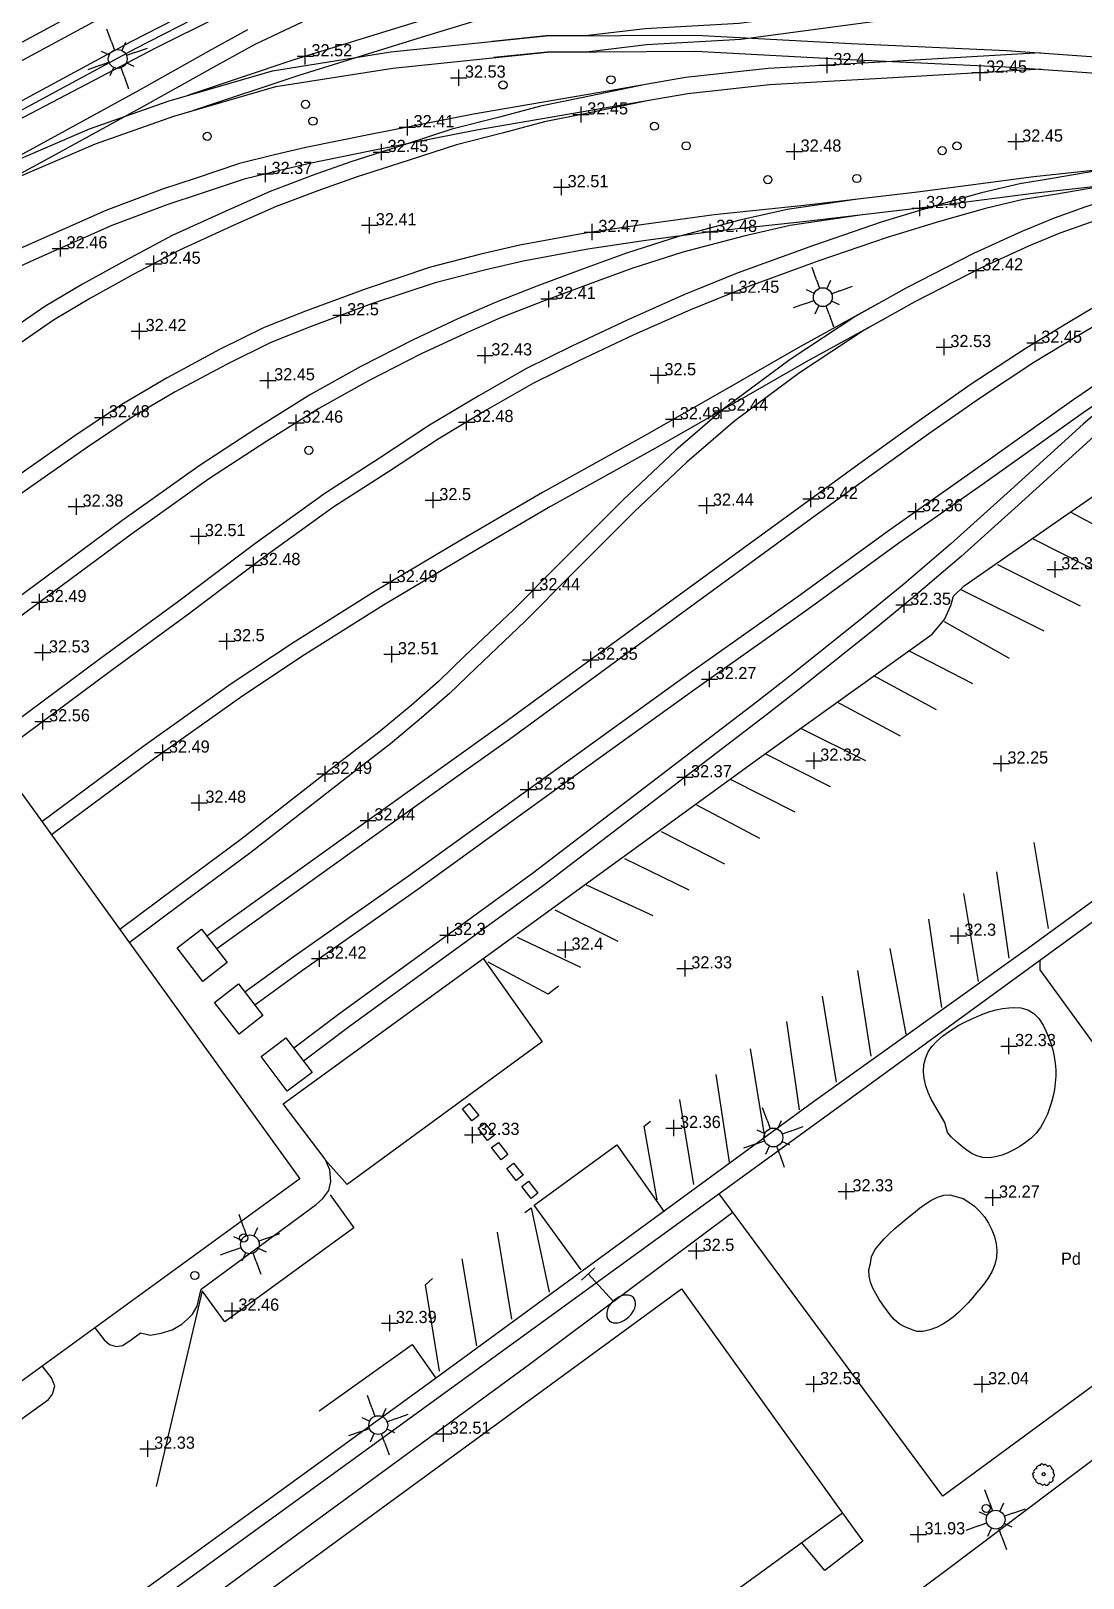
# Model space of a CAD drawing. Extents: x 471511 to 473316, y 4381952 to 4383346.
# Drawn here: x 472912.6 to 472977.3, y 4383065.3 to 4383160.6 of the extents above; entities that cross this region are included whole.
import ezdxf
from ezdxf.enums import TextEntityAlignment as Align

# ---------------------------------------------------------------- set-up
doc = ezdxf.new("R2010")
doc.units = 0
doc.header["$LTSCALE"] = 4
doc.header["$MEASUREMENT"] = 0
doc.header["$PDMODE"] = 2
doc.header["$PDSIZE"] = 0.5
doc.layers.get('0').update_dxf_attribs({"linetype": 'CONTINUOUS'})
for name, color, linetype in [('222', 7, 'CONTINUOUS'), ('290', 253, 'CONTINUOUS'), ('400', 7, 'CONTINUOUS'), ('410', 201, 'CONTINUOUS'), ('411', 12, 'CONTINUOUS'), ('444', 7, 'CONTINUOUS'), ('451', 5, 'CONTINUOUS'), ('505', 60, 'CONTINUOUS'), ('7101', 7, 'CONTINUOUS'), ('7400', 2, 'CONTINUOUS'), ('7403', 1, 'CONTINUOUS'), ('7440', 7, 'CONTINUOUS'), ('7515', 53, 'CONTINUOUS'), ('7524', 53, 'CONTINUOUS')]:
    doc.layers.add(name, color=color, linetype=linetype)

# ---------------------------------------------------------------- blocks, each defined once
blk = doc.blocks.new('FAROLA')
at = {"color": 7}
for p, q in [((-0.43, 1.04), (-0.22, 0.54)), ((0.43, 1.04), (0.22, 0.54)), ((0.43, 1.04), (0.75, 1.8)), ((-1.04, 0.43), (-1.8, 0.75)), ((-1.04, 0.43), (-0.54, 0.22)), ((1.04, 0.43), (0.54, 0.22)), ((-1.04, -0.43), (-0.54, -0.22)), ((-0.43, -1.04), (-0.22, -0.54)), ((0.43, -1.04), (0.22, -0.54)), ((1.04, -0.43), (0.54, -0.22)), ((1.04, -0.43), (1.8, -0.75)), ((-0.43, -1.04), (-0.75, -1.8))]:
    blk.add_line(p, q, dxfattribs=at)
blk.add_circle((0, 0), 0.58, dxfattribs=at)
blk = doc.blocks.new('MOJON')
blk.add_circle((0, 0), 0.25)
blk = doc.blocks.new('ARBOL')
at = {"color": 3}
for p, q in [((-1.26, 0.07), (-1.27, -0.01)), ((-1.23, 0.15), (-1.26, 0.07)), ((-1.17, 0.24), (-1.23, 0.15)), ((-1.18, 0.48), (-1.21, 0.39)), ((-1.21, 0.39), (-1.2, 0.31)), ((-1.2, 0.31), (-1.16, 0.22)), ((-1.11, 0.55), (-1.18, 0.48)), ((-1.03, 0.59), (-1.11, 0.55)), ((-1.01, 0.67), (-1.03, 0.59)), ((-0.96, 0.76), (-1.01, 0.67)), ((-0.92, 0.97), (-0.96, 0.88)), ((-0.96, 0.88), (-0.96, 0.7)), ((-0.85, 1.04), (-0.92, 0.97)), ((-0.77, 1.08), (-0.85, 1.04)), ((-0.7, 1.09), (-0.77, 1.08)), ((-0.5, 1.09), (-0.7, 1.09)), ((-0.49, 1.11), (-0.5, 1.08)), ((-0.46, 1.23), (-0.49, 1.11)), ((-0.38, 1.32), (-0.46, 1.23)), ((-0.31, 1.35), (-0.38, 1.32)), ((-0.23, 1.36), (-0.31, 1.35)), ((-0.11, 1.36), (-0.23, 1.36)), ((0, 1.35), (-0.11, 1.36)), ((0.07, 1.26), (0, 1.35)), ((0.12, 1.18), (0.07, 1.26)), ((0.17, 1.25), (0.12, 1.16)), ((0.12, 1.16), (0.12, 1.16)), ((0.24, 1.31), (0.17, 1.25)), ((0.32, 1.32), (0.24, 1.31)), ((0.39, 1.31), (0.32, 1.32)), ((0.55, 1.31), (0.39, 1.31)), ((0.62, 1.26), (0.55, 1.31)), ((0.7, 1.22), (0.62, 1.26)), ((0.76, 1.14), (0.7, 1.22)), ((0.77, 0.97), (0.7, 0.98)), ((0.77, 1.05), (0.76, 1.14)), ((0.77, 0.97), (0.77, 1.05)), ((0.86, 0.95), (0.77, 0.97)), ((0.96, 0.93), (0.86, 0.95)), ((1.03, 0.87), (0.96, 0.93)), ((1.07, 0.79), (1.03, 0.87)), ((1.08, 0.7), (1.07, 0.79)), ((1.1, 0.49), (1.07, 0.51)), ((1.08, 0.6), (1.08, 0.7)), ((1.09, 0.52), (1.08, 0.6)), ((1.17, 0.48), (1.1, 0.49)), ((1.25, 0.41), (1.17, 0.48)), ((1.29, 0.32), (1.25, 0.41)), ((1.3, 0.24), (1.29, 0.32)), ((1.3, 0.15), (1.3, 0.24)), ((1.31, 0.06), (1.3, 0.15)), ((1.31, -0.03), (1.31, 0.06)), ((-1.27, -0.01), (-1.26, -0.13)), ((-1.26, -0.13), (-1.26, -0.21)), ((-1.26, -0.21), (-1.23, -0.3)), ((-1.23, -0.3), (-1.16, -0.32)), ((-1.16, -0.32), (-1.08, -0.34)), ((-1.08, -0.34), (-1.01, -0.35)), ((-1.01, -0.35), (-0.95, -0.35)), ((-0.96, -0.38), (-1.01, -0.49)), ((-1.01, -0.49), (-1, -0.58)), ((-1, -0.58), (-0.96, -0.66)), ((-0.96, -0.66), (-0.96, -0.74)), ((-0.96, -0.74), (-0.88, -0.8)), ((-0.88, -0.8), (-0.8, -0.81)), ((-0.8, -0.81), (-0.72, -0.81)), ((-0.76, -0.81), (-0.75, -0.9)), ((-0.75, -0.9), (-0.73, -0.98)), ((-0.73, -0.98), (-0.68, -1.07)), ((-0.68, -1.07), (-0.61, -1.15)), ((-0.61, -1.15), (-0.53, -1.14)), ((-0.53, -1.14), (-0.45, -1.12)), ((-0.45, -1.12), (-0.37, -1.07)), ((-0.37, -1.05), (-0.37, -1.15)), ((-0.37, -1.15), (-0.27, -1.21)), ((-0.27, -1.21), (-0.19, -1.22)), ((-0.19, -1.22), (-0.07, -1.22)), ((-0.07, -1.22), (0.01, -1.25)), ((0.01, -1.25), (0.08, -1.22)), ((0.08, -1.22), (0.16, -1.16)), ((0.16, -1.16), (0.18, -1.08)), ((0.18, -1.11), (0.25, -1.15)), ((0.25, -1.15), (0.32, -1.16)), ((0.32, -1.16), (0.4, -1.16)), ((0.4, -1.16), (0.47, -1.18)), ((0.47, -1.18), (0.55, -1.16)), ((0.55, -1.16), (0.62, -1.14)), ((0.62, -1.14), (0.7, -1.09)), ((0.7, -1.09), (0.75, -0.93)), ((0.78, -0.99), (0.74, -0.96)), ((0.85, -0.98), (0.78, -0.99)), ((0.93, -0.93), (0.85, -0.98)), ((1.02, -0.92), (0.93, -0.93)), ((1.06, -0.69), (0.98, -0.69)), ((1.06, -0.85), (1.02, -0.92)), ((1.03, -0.69), (1.05, -0.77)), ((1.05, -0.77), (1.06, -0.85)), ((1.13, -0.65), (1.06, -0.69)), ((1.2, -0.61), (1.13, -0.65)), ((1.2, -0.21), (1.27, -0.14)), ((1.2, -0.6), (1.21, -0.59)), ((1.22, -0.31), (1.21, -0.23)), ((1.21, -0.41), (1.22, -0.31)), ((1.21, -0.51), (1.21, -0.41)), ((1.21, -0.59), (1.21, -0.51)), ((1.27, -0.14), (1.31, -0.03))]:
    blk.add_line(p, q, dxfattribs=at)
at = {"color": 25}
blk.add_circle((0, 0), 0.19, dxfattribs=at)
blk = doc.blocks.new('STRAFIC')
at = {"color": 1}
blk.add_lwpolyline([(-0.03, 3.64, 0.07), (-0.44, 3.59, 0.08), (-0.76, 3.44, 0.11), (-0.99, 3.21, 0.14), (-1.06, 2.96, 0.14), (-0.99, 2.71, 0.11), (-0.76, 2.48, 0.08), (-0.44, 2.33, 0.07), (-0.03, 2.28, 0.07), (0.38, 2.33, 0.08), (0.7, 2.48, 0.11), (0.93, 2.71, 0.14), (1, 2.96, 0.14), (0.93, 3.21, 0.11), (0.7, 3.44, 0.08), (0.38, 3.59, 0.07)], format="xyb", close=True, dxfattribs=at)
for points in [[(0, 0), (0, 2.25)], [(-0.56, 0), (0.56, 0)]]:
    blk.add_lwpolyline(points, dxfattribs=at)
blk = doc.blocks.new('COTA')
at = {"color": 7}
blk.add_point((0, 0), dxfattribs=at)

msp = doc.modelspace()

# ---------------------------------------------------------------- linework, layer by layer
at = {"layer": '222'}
for points in [[(473103.439, 4383234.66, 32.954), (473088.982, 4383229.896, 32.829), (473081.053, 4383227.431, 32.938), (473067.068, 4383222.928, 32.829), (473051.401, 4383217.837, 32.891), (473036.984, 4383213.058, 32.891), (473016.232, 4383205.976, 32.75), (472996.513, 4383198.642, 32.79), (472977.567, 4383191.102, 32.758), (472955.586, 4383181.467, 32.68), (472933.17, 4383170.871, 32.68), (472916.952, 4383162.593, 32.657), (472899.552, 4383153.194, 32.476), (472879.884, 4383142.082, 32.57), (472865.208, 4383133.066, 32.57), (472854.998, 4383126.517, 32.539), (472844.4, 4383119.644, 32.492), (472834.597, 4383112.974, 32.555), (472823.295, 4383104.936, 32.445), (472817.458, 4383100.596, 32.418)], [(473103.752, 4383233.71, 32.954), (473089.287, 4383228.943, 32.829), (473081.355, 4383226.478, 32.938), (473067.375, 4383221.976, 32.829), (473051.713, 4383216.887, 32.891), (473037.303, 4383212.11, 32.891), (473016.568, 4383205.034, 32.751), (472996.872, 4383197.709, 32.79), (472977.952, 4383190.179, 32.758), (472956.001, 4383180.556, 32.68), (472933.611, 4383169.973, 32.68), (472917.417, 4383161.708, 32.656), (472900.036, 4383152.319, 32.476), (472880.392, 4383141.22, 32.57), (472865.74, 4383132.219, 32.57), (472855.54, 4383125.676, 32.539), (472844.954, 4383118.811, 32.492), (472835.168, 4383112.153, 32.555), (472823.883, 4383104.127, 32.445), (472818.101, 4383099.827, 32.418)], [(473094.436, 4383202.703, 32.653), (473085.035, 4383199.572, 32.733), (473071.987, 4383195.368, 32.702), (473058.632, 4383190.984, 32.749), (473043.326, 4383186.03, 32.678), (473028.076, 4383180.975, 32.647), (473008.889, 4383174.712, 32.639), (473003.715, 4383173.079, 32.608), (473002.563, 4383172.662, 32.514), (472996.586, 4383171, 32.467), (472994.174, 4383170.404, 32.467), (472980.448, 4383168.183, 32.467), (472971.732, 4383167.008, 32.545), (472958.475, 4383165.574, 32.655), (472949.19, 4383164.265, 32.53), (472944.693, 4383163.501, 32.53), (472941.045, 4383162.596, 32.53), (472936.347, 4383161.173, 32.53), (472928.738, 4383158.821, 32.514), (472922.252, 4383156.653, 32.526)], [(473094.695, 4383201.735, 32.653), (473085.346, 4383198.621, 32.733), (473072.296, 4383194.417, 32.702), (473058.942, 4383190.033, 32.749), (473043.637, 4383185.08, 32.678), (473028.388, 4383180.025, 32.647), (473009.195, 4383173.76, 32.639), (473004.036, 4383172.132, 32.608), (473002.868, 4383171.709, 32.514), (472996.84, 4383170.033, 32.467), (472994.374, 4383169.423, 32.467), (472980.594, 4383167.193, 32.467), (472971.853, 4383166.016, 32.545), (472958.599, 4383164.582, 32.655), (472949.344, 4383163.277, 32.53), (472944.898, 4383162.522, 32.53), (472941.311, 4383161.632, 32.53), (472936.64, 4383160.217, 32.53), (472929.044, 4383157.869, 32.514), (472922.569, 4383155.705, 32.526)], [(473098.467, 4383193.198, 32.704), (473089.513, 4383190.188, 32.672), (473075.919, 4383185.765, 32.672), (473057.229, 4383179.697, 32.704), (473032.016, 4383171.418, 32.672), (473028.774, 4383170.379, 32.641), (473025.501, 4383169.472, 32.672), (473022.158, 4383168.806, 32.61), (473016.887, 4383167.77, 32.61), (473012.573, 4383167.124, 32.61), (473006.948, 4383166.514, 32.547), (473001.608, 4383165.989, 32.453), (472993.095, 4383165.267, 32.453), (472985.125, 4383164.598, 32.437), (472978.211, 4383163.986, 32.437), (472969.487, 4383162.859, 32.375), (472956.177, 4383161.068, 32.453), (472950.374, 4383160.739, 32.5), (472946.876, 4383160.314, 32.535), (472944.287, 4383160.3, 32.539), (472940.952, 4383159.955, 32.539)], [(473098.799, 4383192.255, 32.704), (473089.827, 4383189.238, 32.672), (473076.228, 4383184.814, 32.672), (473057.54, 4383178.747, 32.703), (473032.324, 4383170.466, 32.672), (473029.06, 4383169.421, 32.641), (473025.732, 4383168.499, 32.672), (473022.352, 4383167.825, 32.61), (473017.058, 4383166.784, 32.61), (473012.701, 4383166.132, 32.61), (473007.051, 4383165.519, 32.547), (473001.7, 4383164.993, 32.453), (472993.179, 4383164.271, 32.453), (472985.211, 4383163.602, 32.437), (472978.319, 4383162.992, 32.437), (472969.618, 4383161.867, 32.375), (472956.273, 4383160.072, 32.453), (472950.463, 4383159.742, 32.5), (472946.94, 4383159.315, 32.535), (472944.341, 4383159.3, 32.539), (472941.055, 4383158.96, 32.539)], [(472910.428, 4383152.108, 32.602), (472916.163, 4383154.575, 32.555), (472921.059, 4383156.307, 32.523), (472927.425, 4383158.153, 32.539), (472934.718, 4383159.309, 32.539), (472944.287, 4383160.3, 32.539), (472953.524, 4383160.351, 32.523), (472963.057, 4383159.837, 32.414), (472972.636, 4383159.398, 32.476), (472987.953, 4383158.32, 32.578), (472991.868, 4383158.125, 32.578), (472995.261, 4383158.177, 32.578), (472998.164, 4383158.269, 32.578), (473002.357, 4383158.752, 32.563), (473016.034, 4383162.469, 32.437), (473022.358, 4383164.48, 32.547), (473033.373, 4383168.046, 32.563), (473045.319, 4383171.98, 32.61), (473059.792, 4383176.776, 32.516), (473073.868, 4383181.287, 32.578), (473085.767, 4383185.313, 32.516), (473099.704, 4383189.737, 32.547)], [(472910.849, 4383151.201, 32.601), (472916.528, 4383153.643, 32.555), (472921.365, 4383155.355, 32.523), (472927.643, 4383157.175, 32.539), (472934.848, 4383158.317, 32.539), (472944.341, 4383159.3, 32.539), (472953.5, 4383159.351, 32.523), (472963.008, 4383158.838, 32.414), (472972.578, 4383158.4, 32.477), (472987.893, 4383157.321, 32.578), (472991.851, 4383157.125, 32.578), (472995.285, 4383157.177, 32.578), (472998.237, 4383157.271, 32.578), (473002.546, 4383157.768, 32.563), (473016.317, 4383161.51, 32.437), (473022.664, 4383163.528, 32.547), (473033.683, 4383167.096, 32.563), (473045.632, 4383171.03, 32.61), (473060.102, 4383175.825, 32.516), (473074.181, 4383180.337, 32.578), (473086.079, 4383184.363, 32.516), (473100.026, 4383188.79, 32.547)], [(473032.155, 4383167.652, 32.561), (473025.693, 4383165.275, 32.517), (473020.072, 4383162.771, 32.561), (473015.412, 4383160.729, 32.409), (473007.57, 4383157.23, 32.416), (473002.111, 4383154.887, 32.416), (472997.354, 4383152.776, 32.459), (472991.235, 4383150.009, 32.401), (472986.352, 4383147.755, 32.401), (472981, 4383145.227, 32.488), (472978.724, 4383143.997, 32.445), (472976.455, 4383142.653, 32.445), (472973.775, 4383141.023, 32.445), (472970.466, 4383138.847, 32.343), (472967.274, 4383136.612, 32.416), (472963.755, 4383134.085, 32.416), (472960.041, 4383131.386, 32.416), (472951.797, 4383125.37, 32.343), (472941.438, 4383117.786, 32.358), (472938.052, 4383115.377, 32.459), (472923.394, 4383104.864, 32.401)], [(473032.5, 4383166.713, 32.561), (473026.069, 4383164.348, 32.518), (473020.476, 4383161.856, 32.561), (473015.817, 4383159.815, 32.409), (473007.971, 4383156.314, 32.416), (473002.511, 4383153.97, 32.416), (472997.763, 4383151.863, 32.459), (472991.651, 4383149.1, 32.401), (472986.776, 4383146.848, 32.401), (472981.451, 4383144.335, 32.488), (472979.216, 4383143.127, 32.445), (472976.97, 4383141.795, 32.445), (472974.31, 4383140.178, 32.444), (472971.028, 4383138.019, 32.344), (472967.852, 4383135.796, 32.416), (472964.34, 4383133.274, 32.416), (472960.63, 4383130.578, 32.416), (472952.387, 4383124.563, 32.343), (472942.023, 4383116.976, 32.358), (472938.633, 4383114.564, 32.459), (472924.002, 4383104.069, 32.401)], [(472929.254, 4383161.155, 32.467), (472926.35, 4383159.776, 32.467), (472923.964, 4383158.457, 32.483), (472919.5, 4383155.963, 32.483), (472914.052, 4383152.971, 32.545), (472901.468, 4383146.132, 32.577)], [(473011.55, 4383161.251, 32.478), (472998.671, 4383156.763, 32.384), (472987.604, 4383153.254, 32.564), (472980.145, 4383150.651, 32.455), (472977.453, 4383149.746, 32.455), (472975.558, 4383149.076, 32.455), (472973.585, 4383148.258, 32.439), (472970.599, 4383146.896, 32.424), (472966.519, 4383144.811, 32.424), (472963.35, 4383143.031, 32.439), (472959.309, 4383140.376, 32.424), (472955.268, 4383137.366, 32.502), (472952.278, 4383134.79, 32.424), (472949.028, 4383131.73, 32.424), (472945.052, 4383127.748, 32.424), (472942.275, 4383124.945, 32.455), (472939.284, 4383122.114, 32.518), (472937.648, 4383120.532, 32.502), (472935.962, 4383119.072, 32.486), (472934.07, 4383117.482, 32.486), (472931.191, 4383115.259, 32.486), (472925.485, 4383110.818, 32.486), (472921.499, 4383107.858, 32.471), (472918.024, 4383105.261, 32.335)], [(472925.893, 4383160.666, 32.467), (472923.478, 4383159.331, 32.483), (472919.016, 4383156.838, 32.483), (472913.572, 4383153.848, 32.545), (472900.989, 4383147.009, 32.577)], [(473011.879, 4383160.306, 32.478), (472998.987, 4383155.814, 32.384), (472987.92, 4383152.305, 32.564), (472980.469, 4383149.705, 32.455), (472977.78, 4383148.801, 32.455), (472975.916, 4383148.142, 32.455), (472973.984, 4383147.341, 32.439), (472971.034, 4383145.996, 32.424), (472966.992, 4383143.929, 32.424), (472963.87, 4383142.176, 32.439), (472959.882, 4383139.556, 32.424), (472955.893, 4383136.585, 32.501), (472952.947, 4383134.047, 32.424), (472949.724, 4383131.012, 32.424), (472945.761, 4383127.042, 32.424), (472942.974, 4383124.23, 32.455), (472939.975, 4383121.392, 32.517), (472938.323, 4383119.794, 32.502), (472936.611, 4383118.311, 32.486), (472934.698, 4383116.704, 32.486), (472931.804, 4383114.469, 32.486), (472926.091, 4383110.021, 32.486), (472922.097, 4383107.056, 32.471), (472918.61, 4383104.45, 32.334)], [(472974.716, 4383159.252, 32.49), (472965.225, 4383158.704, 32.381), (472957.964, 4383158.29, 32.412), (472952.87, 4383157.729, 32.412), (472948.175, 4383156.918, 32.381), (472939.803, 4383155.472, 32.381), (472933.333, 4383154.203, 32.428), (472929.49, 4383153.423, 32.365), (472927.559, 4383152.965, 32.349), (472925.4, 4383152.433, 32.396), (472922.67, 4383151.527, 32.396), (472920.651, 4383150.853, 32.396), (472917.165, 4383149.547, 32.506), (472912.075, 4383147.289, 32.428), (472908.906, 4383145.814, 32.428), (472906.492, 4383144.594, 32.428), (472902.279, 4383142.221, 32.428), (472899.952, 4383140.924, 32.6), (472896.396, 4383138.67, 32.576), (472891.741, 4383135.475, 32.576), (472884.684, 4383130.309, 32.545), (472875.807, 4383123.828, 32.514), (472871.202, 4383120.498, 32.451), (472840.652, 4383098.346, 32.561)], [(473011.867, 4383159.148, 32.412), (473006.04, 4383156.434, 32.521), (473002.404, 4383154.497, 32.376), (472998.86, 4383152.381, 32.405), (472994.049, 4383149.495, 32.405), (472988.511, 4383145.842, 32.361), (472982.866, 4383142.062, 32.376), (472976.788, 4383137.915, 32.39), (472970.57, 4383133.494, 32.332), (472965.421, 4383129.869, 32.376), (472959.812, 4383125.786, 32.144), (472953.063, 4383121.005, 32.289), (472946.269, 4383116.112, 32.376), (472940.794, 4383112.152, 32.332), (472935.807, 4383108.555, 32.318), (472928.7, 4383103.558, 32.434), (472925.729, 4383101.409, 32.388)], [(472974.773, 4383158.253, 32.49), (472965.282, 4383157.706, 32.381), (472958.047, 4383157.293, 32.412), (472953.01, 4383156.738, 32.412), (472948.345, 4383155.932, 32.381), (472939.984, 4383154.488, 32.381), (472933.529, 4383153.222, 32.428), (472929.705, 4383152.446, 32.365), (472927.794, 4383151.993, 32.349), (472925.677, 4383151.471, 32.395), (472922.986, 4383150.579, 32.396), (472920.985, 4383149.91, 32.397), (472917.543, 4383148.621, 32.505), (472912.489, 4383146.379, 32.428), (472909.343, 4383144.914, 32.428), (472906.963, 4383143.711, 32.428), (472902.768, 4383141.348, 32.428), (472900.464, 4383140.065, 32.6), (472896.947, 4383137.835, 32.576), (472892.32, 4383134.66, 32.576), (472885.274, 4383129.502, 32.545), (472876.395, 4383123.019, 32.514), (472871.789, 4383119.688, 32.451), (472841.239, 4383097.536, 32.561)], [(473012.289, 4383158.241, 32.412), (473006.486, 4383155.539, 32.52), (473002.896, 4383153.626, 32.376), (472999.373, 4383151.523, 32.405), (472994.582, 4383148.649, 32.404), (472989.065, 4383145.009, 32.361), (472983.426, 4383141.233, 32.376), (472977.36, 4383137.094, 32.39), (472971.147, 4383132.677, 32.332), (472966.003, 4383129.056, 32.375), (472960.396, 4383124.974, 32.144), (472953.644, 4383120.191, 32.289), (472946.854, 4383115.301, 32.376), (472941.379, 4383111.342, 32.332), (472936.387, 4383107.741, 32.318), (472929.281, 4383102.743, 32.434), (472926.341, 4383100.618, 32.389)], [(472950.393, 4383157.301, 32.395), (472946.466, 4383156.487, 32.453), (472943.94, 4383155.971, 32.453), (472941.407, 4383155.288, 32.381), (472938.476, 4383154.56, 32.424), (472935.54, 4383153.596, 32.439), (472932.258, 4383152.548, 32.453), (472929.883, 4383151.702, 32.439), (472927.283, 4383150.721, 32.439), (472924.733, 4383149.597, 32.439), (472921.255, 4383148, 32.439), (472918.375, 4383146.477, 32.453), (472915.729, 4383145.019, 32.439), (472913.413, 4383143.632, 32.453), (472906.643, 4383138.973, 32.439), (472903.129, 4383136.317, 32.569), (472898.571, 4383132.99, 32.555), (472892.337, 4383128.453, 32.613), (472882.894, 4383121.552, 32.497), (472875.051, 4383115.87, 32.562), (472865.521, 4383108.99, 32.649), (472857.529, 4383103.206, 32.649), (472844.113, 4383093.557, 32.563)], [(472950.596, 4383156.322, 32.395), (472946.668, 4383155.507, 32.453), (472944.171, 4383154.997, 32.453), (472941.658, 4383154.32, 32.381), (472938.753, 4383153.598, 32.424), (472935.848, 4383152.644, 32.439), (472932.578, 4383151.601, 32.453), (472930.227, 4383150.763, 32.439), (472927.661, 4383149.795, 32.439), (472925.144, 4383148.685, 32.439), (472921.698, 4383147.103, 32.439), (472918.85, 4383145.597, 32.453), (472916.227, 4383144.152, 32.439), (472913.954, 4383142.79, 32.453), (472907.228, 4383138.162, 32.44), (472903.725, 4383135.514, 32.569), (472899.16, 4383132.182, 32.555), (472892.926, 4383127.645, 32.613), (472883.482, 4383120.743, 32.497), (472875.637, 4383115.059, 32.562), (472866.107, 4383108.18, 32.649), (472858.114, 4383102.396, 32.649), (472844.703, 4383092.75, 32.563)], [(472993.999, 4383155.281, 32.46), (472989.512, 4383154.006, 32.439), (472986.979, 4383153.425, 32.424), (472984.135, 4383152.828, 32.555), (472980.086, 4383152.238, 32.482), (472974.322, 4383151.613, 32.482), (472967.308, 4383150.699, 32.482), (472960.175, 4383149.858, 32.482), (472954.627, 4383149.271, 32.482), (472950.289, 4383148.689, 32.482), (472946.685, 4383148.156, 32.468), (472942.662, 4383147.415, 32.468), (472940.256, 4383146.849, 32.468), (472937.164, 4383146.058, 32.475), (472933.189, 4383144.733, 32.526), (472929.456, 4383143.345, 32.468), (472926.924, 4383142.342, 32.468), (472924.171, 4383140.982, 32.453), (472920.936, 4383139.241, 32.439), (472918.251, 4383137.659, 32.497), (472915.472, 4383135.805, 32.468), (472911.548, 4383133.058, 32.468), (472907.002, 4383129.694, 32.642), (472902.729, 4383126.44, 32.562)], [(472994.272, 4383154.32, 32.46), (472989.76, 4383153.037, 32.439), (472987.193, 4383152.448, 32.424), (472984.31, 4383151.843, 32.555), (472980.212, 4383151.246, 32.482), (472974.441, 4383150.62, 32.482), (472967.431, 4383149.706, 32.482), (472960.286, 4383148.865, 32.482), (472954.746, 4383148.278, 32.482), (472950.428, 4383147.699, 32.482), (472946.849, 4383147.17, 32.468), (472942.867, 4383146.436, 32.468), (472940.495, 4383145.877, 32.468), (472937.446, 4383145.098, 32.475), (472933.521, 4383143.79, 32.525), (472929.814, 4383142.411, 32.468), (472927.33, 4383141.427, 32.468), (472924.63, 4383140.093, 32.453), (472921.427, 4383138.37, 32.439), (472918.783, 4383136.811, 32.496), (472916.036, 4383134.979, 32.468), (472912.133, 4383132.246, 32.468), (472907.602, 4383128.894, 32.641), (472903.314, 4383125.629, 32.562)], [(472978.91, 4383152.111, 32.482), (472975.449, 4383151.52, 32.497), (472973.457, 4383151.198, 32.497), (472971.094, 4383150.636, 32.497), (472968.234, 4383149.828, 32.497), (472964.978, 4383148.84, 32.497), (472960.745, 4383147.391, 32.439), (472956.052, 4383145.679, 32.439), (472952.77, 4383144.35, 32.468), (472949.275, 4383142.793, 32.468), (472945.868, 4383141.187, 32.511), (472943.032, 4383139.791, 32.482), (472940.134, 4383138.129, 32.482), (472937.092, 4383136.319, 32.482), (472934.028, 4383134.297, 32.482), (472930.648, 4383132.121, 32.504), (472926.337, 4383129.021, 32.482), (472921.663, 4383125.489, 32.482), (472916.836, 4383121.965, 32.453), (472909.76, 4383116.704, 32.63)], [(472963.339, 4383150.231, 32.482), (472959.132, 4383149.615, 32.482), (472956.216, 4383148.944, 32.482), (472952.429, 4383147.942, 32.453), (472949.24, 4383146.925, 32.424), (472946.525, 4383145.929, 32.424), (472943.699, 4383144.887, 32.41), (472941.095, 4383143.852, 32.424), (472938.847, 4383142.872, 32.424), (472936.102, 4383141.589, 32.424), (472932.876, 4383139.936, 32.424), (472929.774, 4383138.207, 32.482), (472926.537, 4383136.191, 32.439), (472922.922, 4383133.818, 32.424), (472918.152, 4383130.429, 32.453), (472911.737, 4383125.682, 32.497), (472906.258, 4383121.553, 32.581)], [(472979.078, 4383151.125, 32.482), (472975.613, 4383150.533, 32.497), (472973.653, 4383150.216, 32.497), (472971.346, 4383149.668, 32.497), (472968.515, 4383148.868, 32.497), (472965.285, 4383147.889, 32.496), (472961.078, 4383146.448, 32.439), (472956.411, 4383144.746, 32.439), (472953.162, 4383143.43, 32.468), (472949.692, 4383141.884, 32.468), (472946.302, 4383140.286, 32.511), (472943.502, 4383138.907, 32.482), (472940.639, 4383137.266, 32.482), (472937.623, 4383135.471, 32.482), (472934.574, 4383133.46, 32.482), (472931.211, 4383131.294, 32.504), (472926.93, 4383128.216, 32.482), (472922.259, 4383124.686, 32.482), (472917.429, 4383121.16, 32.453), (472910.346, 4383115.893, 32.63)], [(472963.483, 4383149.242, 32.482), (472959.317, 4383148.632, 32.482), (472956.456, 4383147.973, 32.482), (472952.709, 4383146.981, 32.453), (472949.564, 4383145.978, 32.424), (472946.87, 4383144.99, 32.424), (472944.057, 4383143.953, 32.41), (472941.479, 4383142.929, 32.424), (472939.259, 4383141.96, 32.424), (472936.542, 4383140.691, 32.424), (472933.348, 4383139.054, 32.424), (472930.282, 4383137.346, 32.482), (472927.076, 4383135.348, 32.439), (472923.487, 4383132.992, 32.424), (472918.739, 4383129.619, 32.453), (472912.335, 4383124.88, 32.497), (472906.843, 4383120.742, 32.581)], [(472993.385, 4383149.057, 32.399), (472989.17, 4383146.065, 32.414), (472986.284, 4383143.944, 32.399), (472983.487, 4383141.663, 32.421), (472980.818, 4383139.362, 32.457), (472977.35, 4383136.38, 32.341), (472972.671, 4383132.142, 32.399), (472969.176, 4383128.994, 32.356), (472966.311, 4383126.544, 32.356), (472963.847, 4383124.522, 32.32), (472959.212, 4383120.811, 32.37), (472957.234, 4383119.279, 32.37), (472943.433, 4383108.714, 32.37), (472931.582, 4383100.097, 32.204), (472928.741, 4383097.961, 32.442)], [(472993.964, 4383148.242, 32.399), (472989.756, 4383145.255, 32.414), (472986.897, 4383143.154, 32.4), (472984.13, 4383140.897, 32.421), (472981.471, 4383138.604, 32.457), (472978.012, 4383135.63, 32.342), (472973.342, 4383131.4, 32.399), (472969.835, 4383128.242, 32.356), (472966.953, 4383125.777, 32.356), (472964.477, 4383123.745, 32.32), (472959.831, 4383120.025, 32.37), (472957.844, 4383118.486, 32.37), (472944.031, 4383107.913, 32.37), (472932.176, 4383099.293, 32.204), (472929.344, 4383097.163, 32.442)], [(472964.672, 4383143.773, 32.433), (472959.8, 4383141.095, 32.519), (472955.405, 4383138.562, 32.425), (472950.34, 4383135.671, 32.503), (472944.05, 4383132.185, 32.534), (472939.031, 4383129.239, 32.503), (472933.755, 4383126.099, 32.487), (472928.694, 4383122.929, 32.472), (472924.884, 4383120.389, 32.534), (472919.441, 4383116.511, 32.487), (472913.226, 4383111.905, 32.417)], [(472965.153, 4383142.897, 32.433), (472960.291, 4383140.223, 32.519), (472955.902, 4383137.694, 32.425), (472950.83, 4383134.799, 32.503), (472944.545, 4383131.316, 32.534), (472939.54, 4383128.378, 32.503), (472934.276, 4383125.246, 32.488), (472929.237, 4383122.089, 32.472), (472925.451, 4383119.566, 32.534), (472920.029, 4383115.702, 32.488), (472913.812, 4383111.094, 32.417)]]:
    msp.add_polyline3d(points, dxfattribs=at)
at = {"layer": '290'}
for points in [[(472981.531, 4383128.32, 32.313), (472976.569, 4383130.968, 32.356)], [(472979.281, 4383126.781, 32.298), (472974.301, 4383129.304, 32.327)], [(472977.194, 4383125.188, 32.342), (472972.093, 4383127.728, 32.4)], [(472974.958, 4383123.647, 32.371), (472969.838, 4383126.181, 32.422)], [(472972.808, 4383121.965, 32.327), (472968.823, 4383124.22, 32.443)], [(472970.566, 4383120.395, 32.313), (472966.611, 4383122.426, 32.443)], [(472968.314, 4383118.807, 32.342), (472964.462, 4383120.886, 32.401)], [(472966.114, 4383117.18, 32.385), (472962.194, 4383119.262, 32.444)], [(472963.965, 4383115.659, 32.335), (472959.999, 4383117.625, 32.436)], [(472961.798, 4383114.063, 32.349), (472957.805, 4383116.059, 32.465)], [(472959.62, 4383112.496, 32.407), (472955.627, 4383114.509, 32.465)], [(472957.436, 4383110.869, 32.385), (472953.568, 4383112.934, 32.422)], [(472955.29, 4383109.301, 32.393), (472951.387, 4383111.294, 32.509)], [(472975.22, 4383105.327, 32.378), (472974.331, 4383110.628, 32.335)], [(472953.086, 4383107.695, 32.378), (472949.125, 4383109.631, 32.509)], [(472972.805, 4383103.495, 32.364), (472972.043, 4383108.827, 32.378)], [(472950.878, 4383106.119, 32.494), (472946.773, 4383107.994, 32.494)], [(472970.9, 4383102.062, 32.335), (472970.009, 4383107.479, 32.349)], [(472948.719, 4383104.527, 32.494), (472944.838, 4383106.47, 32.494)], [(472968.647, 4383100.457, 32.262), (472967.855, 4383105.904, 32.364)], [(472942.498, 4383104.79, 32.451), (472946.39, 4383102.955, 32.451)], [(472966.458, 4383098.818, 32.349), (472965.459, 4383104.089, 32.422)], [(472940.407, 4383103.482, 32.477), (472944.043, 4383098.343, 32.513), (472932.032, 4383089.575, 32.513), (472930.704, 4383091.069, 32.513)], [(472945.038, 4383101.785, 32.451), (472944.414, 4383101.284, 32.465), (472940.703, 4383103.25, 32.451)], [(472964.293, 4383097.459, 32.393), (472963.474, 4383102.747, 32.393)], [(472962.169, 4383095.871, 32.407), (472961.308, 4383101.16, 32.407)], [(472959.883, 4383094.167, 32.378), (472959.106, 4383099.602, 32.407)], [(472957.743, 4383092.509, 32.393), (472956.868, 4383097.918, 32.393)], [(472955.581, 4383090.95, 32.422), (472954.751, 4383096.349, 32.393)], [(472953.376, 4383089.562, 32.313), (472952.515, 4383094.795, 32.364)], [(472951.119, 4383088.631, 32.393), (472950.322, 4383093.151, 32.436), (472950.714, 4383093.474, 32.407)], [(472946.43, 4383084.302, 32.465), (472943.545, 4383088.298, 32.465), (472948.643, 4383092.013, 32.465), (472951.557, 4383087.886, 32.378)], [(472930.975, 4383088.936, 32.513), (472932.445, 4383086.897, 32.513), (472924.488, 4383081.105, 32.513), (472923.093, 4383083.011, 32.513), (472920.277, 4383070.964, 32.412)], [(472942.98, 4383087.848, 32.48), (472943.359, 4383088.126, 32.48), (472944.462, 4383082.936, 32.451)], [(472942.177, 4383081.278, 32.364), (472941.294, 4383086.633, 32.48)], [(472940.004, 4383079.626, 32.422), (472939.105, 4383084.985, 32.48)], [(472937.722, 4383078.078, 32.407), (472936.861, 4383083.397, 32.465), (472937.292, 4383083.771, 32.465)], [(472930.296, 4383075.632, 32.412), (472936.031, 4383079.722, 32.368), (472937.482, 4383077.647, 32.368)]]:
    msp.add_polyline3d(points, dxfattribs=at)
for points in [[(472939.543, 4383094.557, 32.441), (472940.128, 4383093.807, 32.441), (472939.711, 4383093.481, 32.441), (472939.125, 4383094.231, 32.441)], [(472940.513, 4383093.35, 32.441), (472941.098, 4383092.6, 32.441), (472940.681, 4383092.274, 32.441), (472940.096, 4383093.025, 32.441)], [(472941.339, 4383092.16, 32.441), (472941.924, 4383091.41, 32.441), (472941.507, 4383091.084, 32.441), (472940.922, 4383091.834, 32.441)], [(472942.276, 4383090.883, 32.441), (472942.861, 4383090.133, 32.441), (472942.444, 4383089.807, 32.441), (472941.858, 4383090.557, 32.441)], [(472943.193, 4383089.776, 32.441), (472943.778, 4383089.026, 32.441), (472943.361, 4383088.7, 32.441), (472942.776, 4383089.45, 32.441)]]:
    msp.add_polyline3d(points, close=True, dxfattribs=at)
at = {"layer": '400'}
msp.add_polyline3d([(472908.779, 4383030.201, 41.356), (472898.798, 4383043.798, 41.465), (472952.628, 4383083.148, 41.095), (472962.526, 4383069.322, 40.965)], close=True, dxfattribs=at)
at = {"layer": '410'}
for points in [[(473050.525, 4383213.037, 33.501), (473027.702, 4383205.507, 33.994), (473005.901, 4383197.763, 33.9), (472989.1, 4383191.212, 33.9), (472972.553, 4383184.312, 34.19), (472954.327, 4383176.297, 34.08), (472935.453, 4383167.131, 34.096), (472920.236, 4383159.543, 34.026), (472909.983, 4383154.18, 34.01), (472903.357, 4383150.415, 34.033), (472900.464, 4383148.677, 33.845)], [(472869.83, 4383027.135, 33.155), (472875.399, 4383031.293, 33.512), (472962.867, 4383094.758, 33.584), (473010.995, 4383129.832, 33.584), (473031.488, 4383144.945, 33.41), (473046.478, 4383124.288, 32.845), (473063.656, 4383136.541, 32.83), (473062, 4383138.722, 32.961), (473062.87, 4383139.357, 32.844)], [(472995.869, 4383087.458, 33.825), (472989.323, 4383082.72, 33.848), (472983.242, 4383090.967, 33.674), (472982.292, 4383092.654, 33.703), (472980.848, 4383094.196, 33.659), (472979.964, 4383096.118, 33.652), (472978.472, 4383097.585, 33.529), (472974.699, 4383102.785, 33.616), (472974.703, 4383103.384, 33.485)], [(472968.714, 4383070.377, 32.946), (472954.93, 4383088.999, 33.193)]]:
    msp.add_polyline3d(points, dxfattribs=at)
at = {"layer": '411'}
for points in [[(473054.633, 4383215.905, 32.6), (473038.313, 4383210.581, 32.542), (473018.54, 4383203.722, 32.542), (473003.029, 4383198.077, 32.47), (472982.727, 4383190.035, 32.47), (472965.801, 4383182.646, 32.405), (472950.658, 4383175.797, 32.405), (472932.876, 4383167.191, 32.397), (472918.708, 4383159.932, 32.303), (472897.782, 4383148.624, 32.303), (472893.21, 4383146.115, 32.419)], [(473054.789, 4383215.429, 32.6), (473038.473, 4383210.107, 32.542), (473018.707, 4383203.251, 32.542), (473003.207, 4383197.609, 32.47), (472982.919, 4383189.573, 32.47), (472966.004, 4383182.189, 32.405), (472950.87, 4383175.345, 32.405), (472933.098, 4383166.743, 32.397), (472918.941, 4383159.49, 32.303), (472898.021, 4383148.184, 32.303), (472893.451, 4383145.676, 32.419)], [(472919.048, 4383064.277, 32.49), (472937.157, 4383077.409, 32.446), (472949.342, 4383086.316, 32.497), (472960.755, 4383094.674, 32.533), (472973.915, 4383104.104, 32.366), (473009.994, 4383130.408, 32.265), (473020.734, 4383138.13, 32.134), (473030.046, 4383144.919, 32.062)], [(473063.735, 4383139.505, 32.018), (473064.942, 4383137.403, 32.018), (473065.589, 4383136.181, 32.062), (473065.739, 4383135.214, 32.062), (473065.587, 4383134.115, 32.062), (473065.166, 4383133.19, 32.062), (473064.626, 4383132.559, 32.062), (473064.063, 4383132.064, 32.062), (473062.011, 4383130.492, 32.047), (473057.027, 4383126.91, 31.931), (473038.193, 4383113.148, 31.685), (473023.89, 4383102.811, 31.598), (473007.048, 4383090.362, 31.634), (472990.292, 4383077.82, 31.794), (472986.718, 4383079.204, 31.772), (472968.991, 4383065.866, 31.83), (472959.699, 4383058.924, 31.83)], [(472916.48, 4383080.737, 32.554), (472917.062, 4383080.001, 32.533), (472917.399, 4383079.708, 32.533), (472917.808, 4383079.591, 32.533), (472918.198, 4383079.644, 32.533), (472918.673, 4383079.949, 32.533), (472919.295, 4383080.435, 32.533), (472919.924, 4383080.297, 32.533), (472920.583, 4383080.407, 32.533), (472921.259, 4383080.617, 32.533), (472921.844, 4383080.956, 32.533), (472922.2, 4383081.276, 32.533), (472922.506, 4383081.574, 32.533), (472922.785, 4383082.066, 32.533), (472923.039, 4383083.122, 32.562), (472930.111, 4383088.326, 32.635), (472930.539, 4383088.696, 32.635), (472930.898, 4383089.191, 32.606), (472931.031, 4383089.757, 32.606), (472930.962, 4383090.462, 32.606), (472930.676, 4383091.134, 32.606), (472928.088, 4383094.532, 32.606), (472957.426, 4383115.847, 32.519), (472968.062, 4383123.466, 32.504), (472968.821, 4383124.36, 32.504), (472969.207, 4383125.226, 32.504), (472969.372, 4383125.792, 32.504), (472970.02, 4383126.428, 32.475), (472985.739, 4383137.363, 32.403)], [(472955.782, 4383087.849, 32.7), (472943.25, 4383078.48, 32.613), (472920.09, 4383061.503, 32.49), (472921.128, 4383060.122, 32.49)], [(472987.985, 4383084.535, 32.267), (472968.714, 4383070.377, 31.963)], [(472908.222, 4383074.732, 32.613), (472909.047, 4383074.059, 32.533), (472909.579, 4383073.792, 32.533), (472910.045, 4383073.81, 32.533), (472910.591, 4383074.14, 32.533), (472913.629, 4383076.334, 32.533), (472913.893, 4383076.656, 32.533), (472914.02, 4383077.177, 32.533), (472913.812, 4383077.667, 32.533), (472913.251, 4383078.39, 32.533)], [(472962.526, 4383069.322, 32.253), (472963.789, 4383067.594, 32.122), (472961.44, 4383065.795, 32.021), (472960.022, 4383067.5, 32.215)]]:
    msp.add_polyline3d(points, dxfattribs=at)
at = {"layer": '444'}
msp.add_polyline3d([(472872.418, 4383048.693, 38.086), (472843.91, 4383087.749, 38.297), (472900.759, 4383129.167, 38.446), (472929.105, 4383089.919, 38.243)], close=True, dxfattribs=at)
at = {"layer": '451'}
for points in [[(472923.066, 4383105.293, 32.854), (472924.645, 4383103.227, 32.854), (472923.133, 4383102.072, 32.854), (472921.554, 4383104.138, 32.854)], [(472925.336, 4383101.918, 32.811), (472926.845, 4383099.967, 32.811), (472925.374, 4383098.83, 32.811), (472923.865, 4383100.78, 32.811)], [(472928.259, 4383098.599, 33.492), (472929.865, 4383096.473, 33.492), (472928.33, 4383095.314, 33.42), (472926.724, 4383097.439, 33.42)]]:
    msp.add_polyline3d(points, close=True, dxfattribs=at)
at = {"layer": '505'}
for points in [[(472968.84, 4383093.383, 37.719), (472968.628, 4383093.728, 37.719), (472968.424, 4383094.073, 37.719), (472968.214, 4383094.429, 37.719), (472968.002, 4383094.821, 37.719), (472967.814, 4383095.229, 37.719), (472967.664, 4383095.647, 37.719), (472967.56, 4383096.084, 37.719), (472967.517, 4383096.522, 37.719), (472967.547, 4383096.949, 37.719), (472967.654, 4383097.377, 37.719), (472967.817, 4383097.727, 37.719), (472968.037, 4383098.067, 37.719), (472968.332, 4383098.389, 37.719), (472968.683, 4383098.693, 37.719), (472968.999, 4383098.929, 37.719), (472969.343, 4383099.151, 37.719), (472969.699, 4383099.369, 37.719), (472970.07, 4383099.57, 37.719), (472970.449, 4383099.754, 37.719), (472970.831, 4383099.918, 37.719), (472971.221, 4383100.074, 37.719), (472971.61, 4383100.213, 37.719), (472971.998, 4383100.319, 37.719), (472972.385, 4383100.401, 37.719), (472972.766, 4383100.454, 37.719), (472973.146, 4383100.467, 37.719), (472973.521, 4383100.444, 37.719), (472973.948, 4383100.32, 37.719), (472974.318, 4383100.097, 37.719), (472974.629, 4383099.78, 37.719), (472974.887, 4383099.386, 37.719), (472975.063, 4383099.02, 37.719), (472975.227, 4383098.642, 37.719), (472975.37, 4383098.252, 37.719), (472975.484, 4383097.856, 37.719), (472975.572, 4383097.455, 37.719), (472975.628, 4383097.044, 37.719), (472975.66, 4383096.635, 37.719), (472975.66, 4383096.227, 37.719), (472975.637, 4383095.818, 37.719), (472975.586, 4383095.414, 37.719), (472975.51, 4383095.019, 37.719), (472975.409, 4383094.636, 37.705), (472975.289, 4383094.26, 37.705), (472975.152, 4383093.898, 37.705), (472974.959, 4383093.478, 37.69), (472974.733, 4383093.085, 37.669), (472974.463, 4383092.731, 37.632), (472974.151, 4383092.424, 37.596), (472973.811, 4383092.154, 37.574), (472973.452, 4383091.91, 37.574), (472973.087, 4383091.699, 37.574), (472972.718, 4383091.52, 37.574), (472972.36, 4383091.382, 37.574), (472971.955, 4383091.268, 37.574), (472971.578, 4383091.21, 37.589), (472971.174, 4383091.223, 37.589), (472970.795, 4383091.324, 37.596), (472970.451, 4383091.505, 37.603), (472970.126, 4383091.723, 37.676), (472969.826, 4383091.964, 37.763), (472969.534, 4383092.216, 37.777), (472969.249, 4383092.479, 37.777), (472968.994, 4383092.769, 37.777)], [(472964.266, 4383084.709, 37.632), (472964.319, 4383085.102, 37.632), (472964.533, 4383085.55, 37.632), (472964.828, 4383085.919, 37.632), (472965.106, 4383086.222, 37.632), (472965.416, 4383086.532, 37.632), (472965.764, 4383086.852, 37.632), (472966.132, 4383087.167, 37.632), (472966.512, 4383087.494, 37.632), (472966.897, 4383087.809, 37.632), (472967.272, 4383088.099, 37.632), (472967.629, 4383088.358, 37.632), (472967.973, 4383088.58, 37.632), (472968.375, 4383088.782, 37.632), (472968.765, 4383088.903, 37.632), (472969.15, 4383088.932, 37.632), (472969.956, 4383088.698, 37.632), (472970.311, 4383088.488, 37.625), (472970.659, 4383088.225, 37.618), (472970.979, 4383087.92, 37.603), (472971.268, 4383087.571, 37.603), (472971.522, 4383087.19, 37.603), (472971.738, 4383086.781, 37.603), (472971.898, 4383086.356, 37.618), (472972.004, 4383085.921, 37.618), (472972.044, 4383085.496, 37.618), (472972.018, 4383085.064, 37.618), (472971.915, 4383084.644, 37.618), (472971.747, 4383084.227, 37.618), (472971.516, 4383083.83, 37.618), (472971.295, 4383083.513, 37.618), (472971.051, 4383083.199, 37.618), (472970.792, 4383082.885, 37.618), (472970.53, 4383082.578, 37.618), (472970.269, 4383082.283, 37.618), (472970.009, 4383082.004, 37.618), (472969.684, 4383081.685, 37.618), (472969.356, 4383081.406, 37.618), (472969.03, 4383081.169, 37.618), (472968.705, 4383080.96, 37.618), (472968.311, 4383080.758, 37.618), (472967.909, 4383080.607, 37.618), (472967.502, 4383080.514, 37.618), (472967.104, 4383080.52, 37.618), (472966.726, 4383080.65, 37.618), (472966.373, 4383080.795, 37.618), (472966.016, 4383080.995, 37.618), (472965.718, 4383081.242, 37.632), (472965.471, 4383081.536, 37.669), (472965.246, 4383081.849, 37.705), (472965.018, 4383082.164, 37.719), (472964.798, 4383082.479, 37.719), (472964.585, 4383082.847, 37.719), (472964.403, 4383083.189, 37.719), (472964.265, 4383083.544, 37.719), (472964.172, 4383083.925, 37.719), (472964.151, 4383084.305, 37.719)]]:
    msp.add_polyline3d(points, close=True, dxfattribs=at)

# ---------------------------------------------------------------- block references
at = {"layer": '7101'}
for p in [(472929.449, 4383159.041, 32.515), (472961.598, 4383158.497, 32.396), (472938.9, 4383157.727, 32.53), (472971.004, 4383158.036, 32.447), (472946.435, 4383155.46, 32.453), (472935.739, 4383154.675, 32.41), (472973.218, 4383153.789, 32.454), (472934.138, 4383153.148, 32.445), (472959.571, 4383153.173, 32.483), (472926.993, 4383151.795, 32.367), (472945.226, 4383150.982, 32.505), (472967.304, 4383149.691, 32.482), (472933.414, 4383148.636, 32.411), (472947.121, 4383148.221, 32.469), (472954.381, 4383148.229, 32.482), (472914.372, 4383147.214, 32.457), (472920.115, 4383146.266, 32.447), (472970.762, 4383145.856, 32.424), (472944.447, 4383144.097, 32.412), (472955.747, 4383144.477, 32.445), (472931.649, 4383143.093, 32.496), (472919.236, 4383142.12, 32.418), (472968.794, 4383141.136, 32.534), (472974.394, 4383141.4, 32.445), (472940.529, 4383140.624, 32.433), (472951.186, 4383139.399, 32.498), (472927.154, 4383139.086, 32.447), (472916.976, 4383136.808, 32.483), (472928.89, 4383136.478, 32.463), (472939.384, 4383136.52, 32.482), (472952.135, 4383136.696, 32.475), (472955.066, 4383137.217, 32.438), (472937.324, 4383131.709, 32.498), (472960.589, 4383131.785, 32.416), (472915.355, 4383131.309, 32.375), (472954.172, 4383131.37, 32.44), (472967.056, 4383131.02, 32.362), (472922.885, 4383129.494, 32.505), (472926.261, 4383127.711, 32.482), (472975.626, 4383127.448, 32.309), (472934.698, 4383126.661, 32.49), (472943.484, 4383126.165, 32.441), (472913.085, 4383125.435, 32.492), (472966.324, 4383125.261, 32.347), (472924.617, 4383123.021, 32.498), (472913.284, 4383122.33, 32.534), (472934.777, 4383122.217, 32.512), (472947.03, 4383121.88, 32.35), (472954.342, 4383120.686, 32.274), (472913.296, 4383118.087, 32.556), (472920.674, 4383116.162, 32.493), (472960.782, 4383115.664, 32.317), (472972.31, 4383115.49, 32.245), (472930.669, 4383114.853, 32.486), (472952.823, 4383114.643, 32.37), (472943.186, 4383113.883, 32.351), (472922.918, 4383113.076, 32.483), (472933.321, 4383111.984, 32.441), (472938.227, 4383104.929, 32.297), (472945.467, 4383104.026, 32.404), (472969.659, 4383104.884, 32.303), (472930.327, 4383103.479, 32.416), (472952.84, 4383102.874, 32.332), (472972.782, 4383098.088, 32.325), (472939.749, 4383092.615, 32.332), (472952.145, 4383093.042, 32.361), (472962.765, 4383089.142, 32.325), (472971.789, 4383088.762, 32.267), (472953.536, 4383085.476, 32.499), (472924.951, 4383081.794, 32.463), (472934.65, 4383081.031, 32.39), (472960.774, 4383077.267, 32.528), (472971.124, 4383077.265, 32.035), (472937.967, 4383074.215, 32.513), (472919.762, 4383073.293, 32.332), (472967.197, 4383068.019, 31.933)]:
    msp.add_blockref('COTA', p, dxfattribs=at)
at = {"layer": '7400'}
for p, rotation in [((472917.899, 4383158.881, 32.399), 222.6000043791743), ((472961.321, 4383144.211, 32.559), 222.6000043791743), ((472958.276, 4383092.461, 32.468), 222.6000043791743), ((472926.04, 4383085.881, 32.714), 222.6000043791743), ((472933.944, 4383074.749, 32.635), 222.6000043791743), ((472971.963, 4383068.929, 31.666), 312.6000036820013)]:
    msp.add_blockref('FAROLA', p, dxfattribs=dict(at, rotation=rotation))
at = {"layer": '7403', "rotation": 222.6000043791743}
msp.add_blockref('STRAFIC', (472946.872, 4383084.06, 32.432), dxfattribs=at)
at = {"layer": '7440'}
for p, rotation in [((472948.273, 4383157.598, 32.564), 222.6000043791743), ((472941.624, 4383157.28, 32.405), 222.6000043791743), ((472929.46, 4383156.085, 32.748), 222.6000043791743), ((472929.923, 4383155.047, 32.419), 222.6000043791743), ((472950.95, 4383154.737, 32.528), 222.6000043791743), ((472923.413, 4383154.114, 32.419), 222.6000043791743), ((472952.907, 4383153.53, 32.702), 222.6000043791743), ((472968.666, 4383153.235, 32.433), 222.6000043791743), ((472969.58, 4383153.524, 32.433), 222.6000043791743), ((472957.933, 4383151.446, 32.476), 222.6000043791743), ((472963.414, 4383151.518, 32.505), 222.6000043791743), ((472929.671, 4383134.778, 32.528), 222.6000043791743), ((472925.652, 4383086.272, 32.656), 222.6000043791743), ((472922.644, 4383083.961, 32.54), 222.6000043791743), ((472971.375, 4383069.618, 31.767), 312.6000036820013)]:
    msp.add_blockref('MOJON', p, dxfattribs=dict(at, rotation=rotation))
at = {"layer": '7515', "xscale": 0.5, "yscale": 0.5, "zscale": 0.5, "rotation": 222.6000043791743}
msp.add_blockref('ARBOL', (472974.926, 4383071.728, 36.871), dxfattribs=at)

# ---------------------------------------------------------------- texts
at = {"layer": '7101'}
for s, p in [('32.52', (472929.829, 4383159.041, 32.52)), ('32.4', (472961.978, 4383158.497, 32.4)), ('32.45', (472971.384, 4383158.036, 32.45)), ('32.53', (472939.28, 4383157.727, 32.53)), ('32.45', (472946.815, 4383155.46, 32.45)), ('32.41', (472936.119, 4383154.675, 32.41)), ('32.45', (472973.598, 4383153.789, 32.45)), ('32.45', (472934.518, 4383153.148, 32.45)), ('32.48', (472959.951, 4383153.173, 32.48)), ('32.37', (472927.373, 4383151.795, 32.37)), ('32.51', (472945.606, 4383150.982, 32.51)), ('32.48', (472967.684, 4383149.691, 32.48)), ('32.41', (472933.794, 4383148.636, 32.41)), ('32.47', (472947.501, 4383148.221, 32.47)), ('32.48', (472954.761, 4383148.229, 32.48)), ('32.46', (472914.752, 4383147.214, 32.46)), ('32.45', (472920.495, 4383146.266, 32.45)), ('32.42', (472971.142, 4383145.856, 32.42)), ('32.41', (472944.827, 4383144.097, 32.41)), ('32.45', (472956.127, 4383144.477, 32.45)), ('32.5', (472932.029, 4383143.093, 32.5)), ('32.42', (472919.616, 4383142.12, 32.42)), ('32.53', (472969.174, 4383141.136, 32.53)), ('32.45', (472974.774, 4383141.4, 32.45)), ('32.43', (472940.909, 4383140.624, 32.43)), ('32.45', (472927.534, 4383139.086, 32.45)), ('32.5', (472951.566, 4383139.399, 32.5)), ('32.44', (472955.446, 4383137.217, 32.44)), ('32.48', (472917.356, 4383136.808, 32.48)), ('32.46', (472929.27, 4383136.478, 32.46)), ('32.48', (472939.764, 4383136.52, 32.48)), ('32.48', (472952.515, 4383136.696, 32.48)), ('32.5', (472937.704, 4383131.709, 32.5)), ('32.44', (472954.552, 4383131.37, 32.44)), ('32.42', (472960.969, 4383131.785, 32.42)), ('32.38', (472915.735, 4383131.309, 32.38)), ('32.36', (472967.436, 4383131.02, 32.36)), ('32.51', (472923.265, 4383129.494, 32.51)), ('32.48', (472926.641, 4383127.711, 32.48)), ('32.49', (472935.078, 4383126.661, 32.49)), ('32.31', (472976.006, 4383127.448, 32.31)), ('32.44', (472943.864, 4383126.165, 32.44)), ('32.49', (472913.465, 4383125.435, 32.49)), ('32.35', (472966.704, 4383125.261, 32.35)), ('32.5', (472924.997, 4383123.021, 32.5)), ('32.53', (472913.664, 4383122.33, 32.53)), ('32.51', (472935.157, 4383122.217, 32.51)), ('32.35', (472947.41, 4383121.88, 32.35)), ('32.27', (472954.722, 4383120.686, 32.27)), ('32.56', (472913.676, 4383118.087, 32.56)), ('32.49', (472921.054, 4383116.162, 32.49)), ('32.32', (472961.162, 4383115.664, 32.32)), ('32.25', (472972.69, 4383115.49, 32.25)), ('32.49', (472931.049, 4383114.853, 32.49)), ('32.37', (472953.203, 4383114.643, 32.37)), ('32.35', (472943.566, 4383113.883, 32.35)), ('32.48', (472923.298, 4383113.076, 32.48)), ('32.44', (472933.701, 4383111.984, 32.44)), ('32.3', (472938.607, 4383104.929, 32.3)), ('32.3', (472970.039, 4383104.884, 32.3)), ('32.4', (472945.847, 4383104.026, 32.4)), ('32.42', (472930.707, 4383103.479, 32.42)), ('32.33', (472953.22, 4383102.874, 32.33)), ('32.33', (472973.162, 4383098.088, 32.33)), ('32.33', (472940.129, 4383092.615, 32.33)), ('32.36', (472952.525, 4383093.042, 32.36)), ('32.33', (472963.145, 4383089.142, 32.33)), ('32.27', (472972.169, 4383088.762, 32.27)), ('32.5', (472953.916, 4383085.476, 32.5)), ('32.46', (472925.331, 4383081.794, 32.46)), ('32.39', (472935.03, 4383081.031, 32.39)), ('32.53', (472961.154, 4383077.267, 32.53)), ('32.04', (472971.504, 4383077.265, 32.04)), ('32.51', (472938.347, 4383074.215, 32.51)), ('32.33', (472920.142, 4383073.293, 32.33)), ('31.93', (472967.577, 4383068.019, 31.93))]:
    msp.add_text(s, height=0.75, dxfattribs=at).set_placement(p)
at = {"layer": '7524'}
msp.add_text('Pd', height=0.75, dxfattribs=at).set_placement((472976.601, 4383084.996, 32.201), align=Align.MIDDLE_CENTER)

doc.saveas('drawing.dxf')
